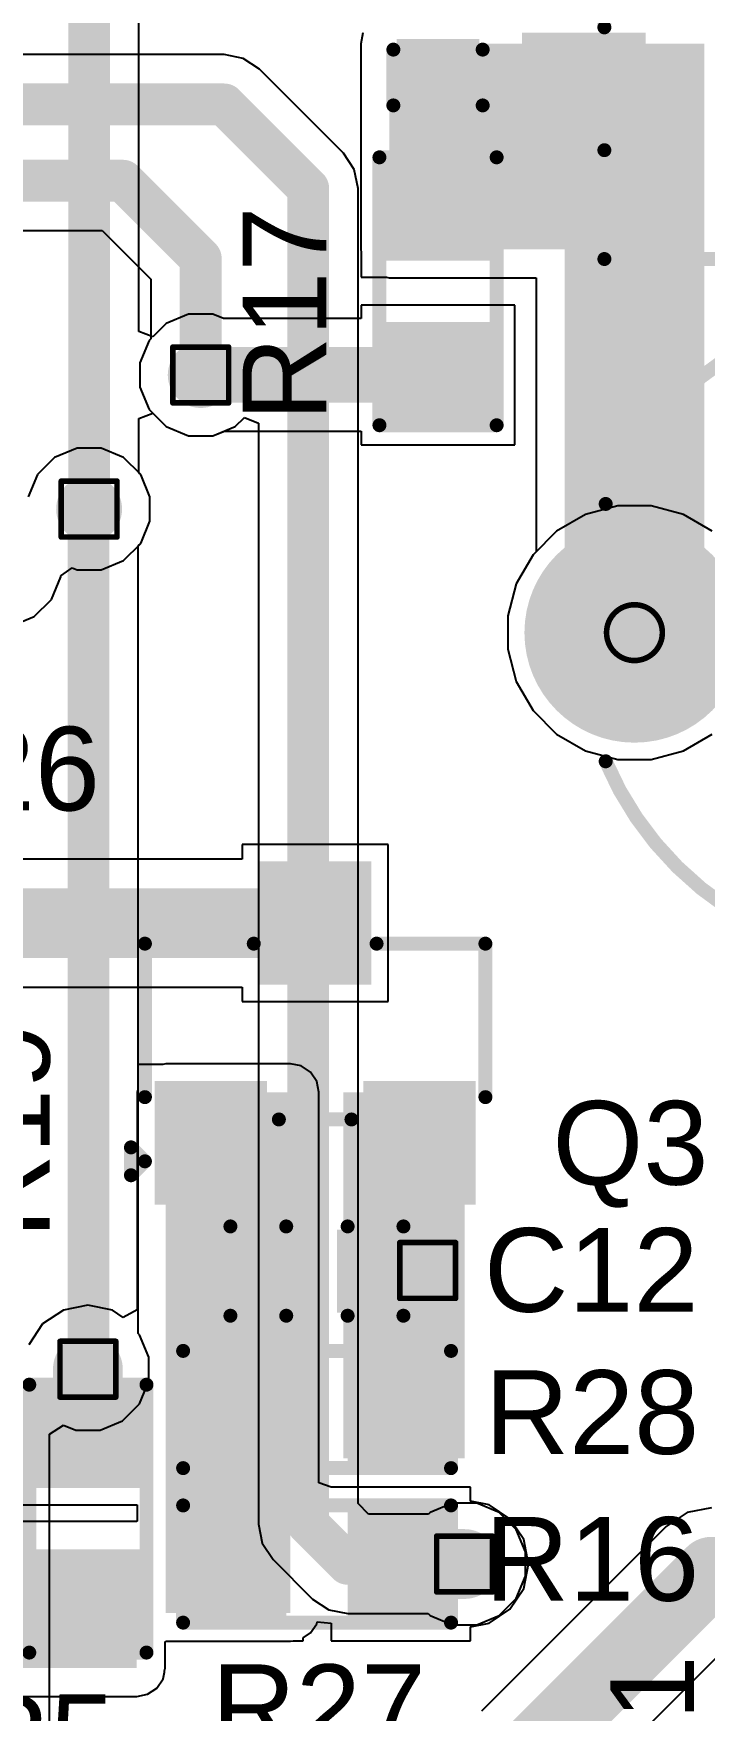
# Model space of a CAD drawing. Header units: inches. Extents: x -1 to 9.6, y 0 to 3.9.
# Drawn here: x 0.89 to 1.13, y 0.549 to 1.15 of the extents above; entities that cross this region are included whole.
import ezdxf

# ---------------------------------------------------------------- set-up
doc = ezdxf.new("R2010")
doc.units = ezdxf.units.IN
doc.header["$MEASUREMENT"] = 0
for name, color, linetype in [('Bottom Layer', 5, 'Continuous'), ('Bottom Solder', 6, 'Continuous'), ('Drill Drawing', 1, 'Continuous'), ('Multi-Layer', 9, 'Continuous'), ('Pad Holes', 156, 'Continuous'), ('Top Layer', 1, 'Continuous'), ('Top Overlay', 2, 'Continuous'), ('Top Paste', 8, 'Continuous'), ('Top Solder', 216, 'Continuous'), ('Via Holes', 16, 'Continuous')]:
    doc.layers.add(name, color=color, linetype=linetype)
doc.styles.add('Arial', font='', dxfattribs={"height": 0.2})
doc.styles.get('Arial').set_extended_font_data('Arial')

# ---------------------------------------------------------------- blocks, each defined once
blk = doc.blocks.new('SOT_23_2')
at = {"layer": 'Top Layer'}
for points in [[(-0.01614, 0.05748), (0.01614, 0.05748), (0.01614, 0.02126), (-0.01614, 0.02126)], [(-0.05354, -0.02126), (-0.02126, -0.02126), (-0.02126, -0.05748), (-0.05354, -0.05748)], [(0.02126, -0.02126), (0.05354, -0.02126), (0.05354, -0.05748), (0.02126, -0.05748)]]:
    blk.add_hatch(color=1, dxfattribs=at).paths.add_polyline_path(points)
at = {"layer": 'Top Paste'}
for points in [[(-0.01614, 0.05748), (0.01614, 0.05748), (0.01614, 0.02126), (-0.01614, 0.02126)], [(-0.05354, -0.02126), (-0.02126, -0.02126), (-0.02126, -0.05748), (-0.05354, -0.05748)], [(0.02126, -0.02126), (0.05354, -0.02126), (0.05354, -0.05748), (0.02126, -0.05748)]]:
    blk.add_hatch(color=8, dxfattribs=at).paths.add_polyline_path(points)
at = {"layer": 'Top Solder'}
for points in [[(-0.02014, 0.06148), (0.02014, 0.06148), (0.02014, 0.01726), (-0.02014, 0.01726)], [(-0.05754, -0.01726), (-0.01726, -0.01726), (-0.01726, -0.06148), (-0.05754, -0.06148)], [(0.01726, -0.01726), (0.05754, -0.01726), (0.05754, -0.06148), (0.01726, -0.06148)]]:
    blk.add_hatch(color=216, dxfattribs=at).paths.add_polyline_path(points)
at = {"layer": 'Top Overlay'}
for points in [[(-0.061, 0.032, 0.005, 0.005, 0), (-0.061, -0.023, 0.005, 0.005, 0)], [(-0.061, 0.032, 0.005, 0.005, 0), (-0.022, 0.032, 0.005, 0.005, 0)], [(0.022, 0.032, 0.005, 0.005, 0), (0.061, 0.032, 0.005, 0.005, 0)], [(0.061, 0.032, 0.005, 0.005, 0), (0.061, -0.023, 0.005, 0.005, 0)], [(-0.013, -0.031, 0.005, 0.005, 0), (0.013, -0.031, 0.005, 0.005, 0)], [(-0.066, -0.041, 0.005, 0.005, 0), (-0.061, -0.046, 0.005, 0.005, 0)], [(-0.066, -0.041, 0.005, 0.005, 0), (-0.066, -0.051, 0.005, 0.005, 0)], [(-0.061, -0.046, 0.005, 0.005, 0), (-0.066, -0.051, 0.005, 0.005, 0)]]:
    blk.add_lwpolyline(points, format="xyseb", dxfattribs=at)
for points in [[(-0.06225, 0.032, 0.0025, 0.0025, 1), (-0.05975, 0.032, 0.0025, 0.0025, 1)], [(-0.06225, 0.032, 0.0025, 0.0025, 1), (-0.05975, 0.032, 0.0025, 0.0025, 1)], [(-0.02325, 0.032, 0.0025, 0.0025, 1), (-0.02075, 0.032, 0.0025, 0.0025, 1)], [(0.02075, 0.032, 0.0025, 0.0025, 1), (0.02325, 0.032, 0.0025, 0.0025, 1)], [(0.05975, 0.032, 0.0025, 0.0025, 1), (0.06225, 0.032, 0.0025, 0.0025, 1)], [(0.05975, 0.032, 0.0025, 0.0025, 1), (0.06225, 0.032, 0.0025, 0.0025, 1)], [(-0.06225, -0.023, 0.0025, 0.0025, 1), (-0.05975, -0.023, 0.0025, 0.0025, 1)], [(0.05975, -0.023, 0.0025, 0.0025, 1), (0.06225, -0.023, 0.0025, 0.0025, 1)], [(-0.01425, -0.031, 0.0025, 0.0025, 1), (-0.01175, -0.031, 0.0025, 0.0025, 1)], [(0.01175, -0.031, 0.0025, 0.0025, 1), (0.01425, -0.031, 0.0025, 0.0025, 1)], [(-0.06725, -0.041, 0.0025, 0.0025, 1), (-0.06475, -0.041, 0.0025, 0.0025, 1)], [(-0.06725, -0.041, 0.0025, 0.0025, 1), (-0.06475, -0.041, 0.0025, 0.0025, 1)], [(-0.06225, -0.046, 0.0025, 0.0025, 1), (-0.05975, -0.046, 0.0025, 0.0025, 1)], [(-0.06225, -0.046, 0.0025, 0.0025, 1), (-0.05975, -0.046, 0.0025, 0.0025, 1)], [(-0.06725, -0.051, 0.0025, 0.0025, 1), (-0.06475, -0.051, 0.0025, 0.0025, 1)], [(-0.06725, -0.051, 0.0025, 0.0025, 1), (-0.06475, -0.051, 0.0025, 0.0025, 1)]]:
    blk.add_lwpolyline(points, format="xyseb", close=True, dxfattribs=at)
blk = doc.blocks.new('C___0402_3')
at = {"layer": 'Top Layer'}
for points in [[(-0.0275, -0.0125), (-0.0275, 0.0125), (-0.0095, 0.0125), (-0.0095, -0.0125)], [(0.0095, -0.0125), (0.0095, 0.0125), (0.0275, 0.0125), (0.0275, -0.0125)]]:
    blk.add_hatch(color=1, dxfattribs=at).paths.add_polyline_path(points)
at = {"layer": 'Top Paste'}
for points in [[(-0.0275, -0.0125), (-0.0275, 0.0125), (-0.0095, 0.0125), (-0.0095, -0.0125)], [(0.0095, -0.0125), (0.0095, 0.0125), (0.0275, 0.0125), (0.0275, -0.0125)]]:
    blk.add_hatch(color=8, dxfattribs=at).paths.add_polyline_path(points)
at = {"layer": 'Top Solder'}
for points in [[(-0.02986, -0.01486), (-0.02986, 0.01486), (-0.00714, 0.01486), (-0.00714, -0.01486)], [(0.00714, -0.01486), (0.00714, 0.01486), (0.02986, 0.01486), (0.02986, -0.01486)]]:
    blk.add_hatch(color=216, dxfattribs=at).paths.add_polyline_path(points)
at = {"layer": 'Top Overlay'}
for points in [[(-0.031, 0.016, 0.005, 0.005, 0), (-0.031, -0.016, 0.005, 0.005, 0)], [(-0.011, 0.016, 0.005, 0.005, 0), (-0.031, 0.016, 0.005, 0.005, 0)], [(0.031, 0.016, 0.005, 0.005, 0), (0.011, 0.016, 0.005, 0.005, 0)], [(0.031, 0.016, 0.005, 0.005, 0), (0.031, -0.016, 0.005, 0.005, 0)], [(-0.011, -0.016, 0.005, 0.005, 0), (-0.031, -0.016, 0.005, 0.005, 0)], [(0.031, -0.016, 0.005, 0.005, 0), (0.011, -0.016, 0.005, 0.005, 0)]]:
    blk.add_lwpolyline(points, format="xyseb", dxfattribs=at)
for points in [[(-0.03225, 0.016, 0.0025, 0.0025, 1), (-0.02975, 0.016, 0.0025, 0.0025, 1)], [(-0.03225, 0.016, 0.0025, 0.0025, 1), (-0.02975, 0.016, 0.0025, 0.0025, 1)], [(-0.01225, 0.016, 0.0025, 0.0025, 1), (-0.00975, 0.016, 0.0025, 0.0025, 1)], [(0.00975, 0.016, 0.0025, 0.0025, 1), (0.01225, 0.016, 0.0025, 0.0025, 1)], [(0.02975, 0.016, 0.0025, 0.0025, 1), (0.03225, 0.016, 0.0025, 0.0025, 1)], [(0.02975, 0.016, 0.0025, 0.0025, 1), (0.03225, 0.016, 0.0025, 0.0025, 1)], [(-0.03225, -0.016, 0.0025, 0.0025, 1), (-0.02975, -0.016, 0.0025, 0.0025, 1)], [(-0.03225, -0.016, 0.0025, 0.0025, 1), (-0.02975, -0.016, 0.0025, 0.0025, 1)], [(-0.01225, -0.016, 0.0025, 0.0025, 1), (-0.00975, -0.016, 0.0025, 0.0025, 1)], [(0.00975, -0.016, 0.0025, 0.0025, 1), (0.01225, -0.016, 0.0025, 0.0025, 1)], [(0.02975, -0.016, 0.0025, 0.0025, 1), (0.03225, -0.016, 0.0025, 0.0025, 1)], [(0.02975, -0.016, 0.0025, 0.0025, 1), (0.03225, -0.016, 0.0025, 0.0025, 1)]]:
    blk.add_lwpolyline(points, format="xyseb", close=True, dxfattribs=at)
blk = doc.blocks.new('C___0402_8')
at = {"layer": 'Top Layer'}
for points in [[(-0.0275, -0.0125), (-0.0275, 0.0125), (-0.0095, 0.0125), (-0.0095, -0.0125)], [(0.0095, -0.0125), (0.0095, 0.0125), (0.0275, 0.0125), (0.0275, -0.0125)]]:
    blk.add_hatch(color=1, dxfattribs=at).paths.add_polyline_path(points)
at = {"layer": 'Top Paste'}
for points in [[(-0.0275, -0.0125), (-0.0275, 0.0125), (-0.0095, 0.0125), (-0.0095, -0.0125)], [(0.0095, -0.0125), (0.0095, 0.0125), (0.0275, 0.0125), (0.0275, -0.0125)]]:
    blk.add_hatch(color=8, dxfattribs=at).paths.add_polyline_path(points)
at = {"layer": 'Top Solder'}
for points in [[(-0.02986, -0.01486), (-0.02986, 0.01486), (-0.00714, 0.01486), (-0.00714, -0.01486)], [(0.00714, -0.01486), (0.00714, 0.01486), (0.02986, 0.01486), (0.02986, -0.01486)]]:
    blk.add_hatch(color=216, dxfattribs=at).paths.add_polyline_path(points)
at = {"layer": 'Top Overlay'}
for points in [[(-0.031, -0.016, 0.005, 0.005, 0), (-0.031, 0.016, 0.005, 0.005, 0)], [(-0.011, 0.016, 0.005, 0.005, 0), (-0.031, 0.016, 0.005, 0.005, 0)], [(0.031, 0.016, 0.005, 0.005, 0), (0.011, 0.016, 0.005, 0.005, 0)], [(0.031, -0.016, 0.005, 0.005, 0), (0.031, 0.016, 0.005, 0.005, 0)], [(-0.011, -0.016, 0.005, 0.005, 0), (-0.031, -0.016, 0.005, 0.005, 0)], [(0.031, -0.016, 0.005, 0.005, 0), (0.011, -0.016, 0.005, 0.005, 0)]]:
    blk.add_lwpolyline(points, format="xyseb", dxfattribs=at)
for points in [[(-0.03225, 0.016, 0.0025, 0.0025, 1), (-0.02975, 0.016, 0.0025, 0.0025, 1)], [(-0.03225, 0.016, 0.0025, 0.0025, 1), (-0.02975, 0.016, 0.0025, 0.0025, 1)], [(-0.01225, 0.016, 0.0025, 0.0025, 1), (-0.00975, 0.016, 0.0025, 0.0025, 1)], [(0.00975, 0.016, 0.0025, 0.0025, 1), (0.01225, 0.016, 0.0025, 0.0025, 1)], [(0.02975, 0.016, 0.0025, 0.0025, 1), (0.03225, 0.016, 0.0025, 0.0025, 1)], [(0.02975, 0.016, 0.0025, 0.0025, 1), (0.03225, 0.016, 0.0025, 0.0025, 1)], [(-0.03225, -0.016, 0.0025, 0.0025, 1), (-0.02975, -0.016, 0.0025, 0.0025, 1)], [(-0.03225, -0.016, 0.0025, 0.0025, 1), (-0.02975, -0.016, 0.0025, 0.0025, 1)], [(-0.01225, -0.016, 0.0025, 0.0025, 1), (-0.00975, -0.016, 0.0025, 0.0025, 1)], [(0.00975, -0.016, 0.0025, 0.0025, 1), (0.01225, -0.016, 0.0025, 0.0025, 1)], [(0.02975, -0.016, 0.0025, 0.0025, 1), (0.03225, -0.016, 0.0025, 0.0025, 1)], [(0.02975, -0.016, 0.0025, 0.0025, 1), (0.03225, -0.016, 0.0025, 0.0025, 1)]]:
    blk.add_lwpolyline(points, format="xyseb", close=True, dxfattribs=at)
blk = doc.blocks.new('R___0603_11')
at = {"layer": 'Top Layer'}
for points in [[(-0.015, 0.0175), (-0.015, -0.0175), (-0.045, -0.0175), (-0.045, 0.0175)], [(0.045, 0.0175), (0.045, -0.0175), (0.015, -0.0175), (0.015, 0.0175)]]:
    blk.add_hatch(color=1, dxfattribs=at).paths.add_polyline_path(points)
at = {"layer": 'Top Paste'}
for points in [[(-0.015, 0.0175), (-0.015, -0.0175), (-0.045, -0.0175), (-0.045, 0.0175)], [(0.045, 0.0175), (0.045, -0.0175), (0.015, -0.0175), (0.015, 0.0175)]]:
    blk.add_hatch(color=8, dxfattribs=at).paths.add_polyline_path(points)
at = {"layer": 'Top Solder'}
for points in [[(-0.011, 0.0215), (-0.011, -0.0215), (-0.049, -0.0215), (-0.049, 0.0215)], [(0.049, 0.0215), (0.049, -0.0215), (0.011, -0.0215), (0.011, 0.0215)]]:
    blk.add_hatch(color=216, dxfattribs=at).paths.add_polyline_path(points)
at = {"layer": 'Top Overlay'}
for points in [[(-0.048, 0.021, 0.005, 0.005, 0), (-0.048, -0.021, 0.005, 0.005, 0)], [(0.048, 0.021, 0.005, 0.005, 0), (-0.048, 0.021, 0.005, 0.005, 0)], [(0.048, 0.021, 0.005, 0.005, 0), (0.048, -0.021, 0.005, 0.005, 0)], [(0.048, -0.021, 0.005, 0.005, 0), (-0.048, -0.021, 0.005, 0.005, 0)]]:
    blk.add_lwpolyline(points, format="xyseb", dxfattribs=at)
for points in [[(-0.04925, 0.021, 0.0025, 0.0025, 1), (-0.04675, 0.021, 0.0025, 0.0025, 1)], [(-0.04925, 0.021, 0.0025, 0.0025, 1), (-0.04675, 0.021, 0.0025, 0.0025, 1)], [(0.04675, 0.021, 0.0025, 0.0025, 1), (0.04925, 0.021, 0.0025, 0.0025, 1)], [(0.04675, 0.021, 0.0025, 0.0025, 1), (0.04925, 0.021, 0.0025, 0.0025, 1)], [(-0.04925, -0.021, 0.0025, 0.0025, 1), (-0.04675, -0.021, 0.0025, 0.0025, 1)], [(-0.04925, -0.021, 0.0025, 0.0025, 1), (-0.04675, -0.021, 0.0025, 0.0025, 1)], [(0.04675, -0.021, 0.0025, 0.0025, 1), (0.04925, -0.021, 0.0025, 0.0025, 1)], [(0.04675, -0.021, 0.0025, 0.0025, 1), (0.04925, -0.021, 0.0025, 0.0025, 1)]]:
    blk.add_lwpolyline(points, format="xyseb", close=True, dxfattribs=at)
blk = doc.blocks.new('R___0603_12')
at = {"layer": 'Top Layer'}
for points in [[(-0.015, 0.0175), (-0.015, -0.0175), (-0.045, -0.0175), (-0.045, 0.0175)], [(0.045, 0.0175), (0.045, -0.0175), (0.015, -0.0175), (0.015, 0.0175)]]:
    blk.add_hatch(color=1, dxfattribs=at).paths.add_polyline_path(points)
at = {"layer": 'Top Paste'}
for points in [[(-0.015, 0.0175), (-0.015, -0.0175), (-0.045, -0.0175), (-0.045, 0.0175)], [(0.045, 0.0175), (0.045, -0.0175), (0.015, -0.0175), (0.015, 0.0175)]]:
    blk.add_hatch(color=8, dxfattribs=at).paths.add_polyline_path(points)
at = {"layer": 'Top Solder'}
for points in [[(-0.011, 0.0215), (-0.011, -0.0215), (-0.049, -0.0215), (-0.049, 0.0215)], [(0.049, 0.0215), (0.049, -0.0215), (0.011, -0.0215), (0.011, 0.0215)]]:
    blk.add_hatch(color=216, dxfattribs=at).paths.add_polyline_path(points)
at = {"layer": 'Top Overlay'}
for points in [[(-0.048, 0.021, 0.005, 0.005, 0), (-0.048, -0.021, 0.005, 0.005, 0)], [(-0.048, 0.021, 0.005, 0.005, 0), (0.048, 0.021, 0.005, 0.005, 0)], [(0.048, 0.021, 0.005, 0.005, 0), (0.048, -0.021, 0.005, 0.005, 0)], [(-0.048, -0.021, 0.005, 0.005, 0), (0.048, -0.021, 0.005, 0.005, 0)]]:
    blk.add_lwpolyline(points, format="xyseb", dxfattribs=at)
for points in [[(-0.04925, 0.021, 0.0025, 0.0025, 1), (-0.04675, 0.021, 0.0025, 0.0025, 1)], [(-0.04925, 0.021, 0.0025, 0.0025, 1), (-0.04675, 0.021, 0.0025, 0.0025, 1)], [(0.04675, 0.021, 0.0025, 0.0025, 1), (0.04925, 0.021, 0.0025, 0.0025, 1)], [(0.04675, 0.021, 0.0025, 0.0025, 1), (0.04925, 0.021, 0.0025, 0.0025, 1)], [(-0.04925, -0.021, 0.0025, 0.0025, 1), (-0.04675, -0.021, 0.0025, 0.0025, 1)], [(-0.04925, -0.021, 0.0025, 0.0025, 1), (-0.04675, -0.021, 0.0025, 0.0025, 1)], [(0.04675, -0.021, 0.0025, 0.0025, 1), (0.04925, -0.021, 0.0025, 0.0025, 1)], [(0.04675, -0.021, 0.0025, 0.0025, 1), (0.04925, -0.021, 0.0025, 0.0025, 1)]]:
    blk.add_lwpolyline(points, format="xyseb", close=True, dxfattribs=at)
blk = doc.blocks.new('R___0603_21')
at = {"layer": 'Top Layer'}
for points in [[(-0.015, 0.0175), (-0.015, -0.0175), (-0.045, -0.0175), (-0.045, 0.0175)], [(0.045, 0.0175), (0.045, -0.0175), (0.015, -0.0175), (0.015, 0.0175)]]:
    blk.add_hatch(color=1, dxfattribs=at).paths.add_polyline_path(points)
at = {"layer": 'Top Paste'}
for points in [[(-0.015, 0.0175), (-0.015, -0.0175), (-0.045, -0.0175), (-0.045, 0.0175)], [(0.045, 0.0175), (0.045, -0.0175), (0.015, -0.0175), (0.015, 0.0175)]]:
    blk.add_hatch(color=8, dxfattribs=at).paths.add_polyline_path(points)
at = {"layer": 'Top Solder'}
for points in [[(-0.011, 0.0215), (-0.011, -0.0215), (-0.049, -0.0215), (-0.049, 0.0215)], [(0.049, 0.0215), (0.049, -0.0215), (0.011, -0.0215), (0.011, 0.0215)]]:
    blk.add_hatch(color=216, dxfattribs=at).paths.add_polyline_path(points)
at = {"layer": 'Top Overlay'}
for points in [[(-0.048, -0.021, 0.005, 0.005, 0), (-0.048, 0.021, 0.005, 0.005, 0)], [(0.048, 0.021, 0.005, 0.005, 0), (-0.048, 0.021, 0.005, 0.005, 0)], [(0.048, -0.021, 0.005, 0.005, 0), (0.048, 0.021, 0.005, 0.005, 0)], [(0.048, -0.021, 0.005, 0.005, 0), (-0.048, -0.021, 0.005, 0.005, 0)]]:
    blk.add_lwpolyline(points, format="xyseb", dxfattribs=at)
for points in [[(-0.04925, 0.021, 0.0025, 0.0025, 1), (-0.04675, 0.021, 0.0025, 0.0025, 1)], [(-0.04925, 0.021, 0.0025, 0.0025, 1), (-0.04675, 0.021, 0.0025, 0.0025, 1)], [(0.04675, 0.021, 0.0025, 0.0025, 1), (0.04925, 0.021, 0.0025, 0.0025, 1)], [(0.04675, 0.021, 0.0025, 0.0025, 1), (0.04925, 0.021, 0.0025, 0.0025, 1)], [(-0.04925, -0.021, 0.0025, 0.0025, 1), (-0.04675, -0.021, 0.0025, 0.0025, 1)], [(-0.04925, -0.021, 0.0025, 0.0025, 1), (-0.04675, -0.021, 0.0025, 0.0025, 1)], [(0.04675, -0.021, 0.0025, 0.0025, 1), (0.04925, -0.021, 0.0025, 0.0025, 1)], [(0.04675, -0.021, 0.0025, 0.0025, 1), (0.04925, -0.021, 0.0025, 0.0025, 1)]]:
    blk.add_lwpolyline(points, format="xyseb", close=True, dxfattribs=at)
blk = doc.blocks.new('R___0603_22')
at = {"layer": 'Top Layer'}
for points in [[(-0.015, 0.0175), (-0.015, -0.0175), (-0.045, -0.0175), (-0.045, 0.0175)], [(0.045, 0.0175), (0.045, -0.0175), (0.015, -0.0175), (0.015, 0.0175)]]:
    blk.add_hatch(color=1, dxfattribs=at).paths.add_polyline_path(points)
at = {"layer": 'Top Paste'}
for points in [[(-0.015, 0.0175), (-0.015, -0.0175), (-0.045, -0.0175), (-0.045, 0.0175)], [(0.045, 0.0175), (0.045, -0.0175), (0.015, -0.0175), (0.015, 0.0175)]]:
    blk.add_hatch(color=8, dxfattribs=at).paths.add_polyline_path(points)
at = {"layer": 'Top Solder'}
for points in [[(-0.011, 0.0215), (-0.011, -0.0215), (-0.049, -0.0215), (-0.049, 0.0215)], [(0.049, 0.0215), (0.049, -0.0215), (0.011, -0.0215), (0.011, 0.0215)]]:
    blk.add_hatch(color=216, dxfattribs=at).paths.add_polyline_path(points)
at = {"layer": 'Top Overlay'}
for points in [[(-0.048, 0.021, 0.005, 0.005, 0), (0.048, 0.021, 0.005, 0.005, 0)], [(-0.048, -0.021, 0.005, 0.005, 0), (-0.048, 0.021, 0.005, 0.005, 0)], [(0.048, -0.021, 0.005, 0.005, 0), (0.048, 0.021, 0.005, 0.005, 0)], [(-0.048, -0.021, 0.005, 0.005, 0), (0.048, -0.021, 0.005, 0.005, 0)]]:
    blk.add_lwpolyline(points, format="xyseb", dxfattribs=at)
for points in [[(-0.04925, 0.021, 0.0025, 0.0025, 1), (-0.04675, 0.021, 0.0025, 0.0025, 1)], [(-0.04925, 0.021, 0.0025, 0.0025, 1), (-0.04675, 0.021, 0.0025, 0.0025, 1)], [(0.04675, 0.021, 0.0025, 0.0025, 1), (0.04925, 0.021, 0.0025, 0.0025, 1)], [(0.04675, 0.021, 0.0025, 0.0025, 1), (0.04925, 0.021, 0.0025, 0.0025, 1)], [(-0.04925, -0.021, 0.0025, 0.0025, 1), (-0.04675, -0.021, 0.0025, 0.0025, 1)], [(-0.04925, -0.021, 0.0025, 0.0025, 1), (-0.04675, -0.021, 0.0025, 0.0025, 1)], [(0.04675, -0.021, 0.0025, 0.0025, 1), (0.04925, -0.021, 0.0025, 0.0025, 1)], [(0.04675, -0.021, 0.0025, 0.0025, 1), (0.04925, -0.021, 0.0025, 0.0025, 1)]]:
    blk.add_lwpolyline(points, format="xyseb", close=True, dxfattribs=at)
blk = doc.blocks.new('SOT_23_34')
at = {"layer": 'Top Layer'}
for points in [[(-0.01614, 0.05748), (0.01614, 0.05748), (0.01614, 0.02126), (-0.01614, 0.02126)], [(-0.05354, -0.02126), (-0.02126, -0.02126), (-0.02126, -0.05748), (-0.05354, -0.05748)], [(0.02126, -0.02126), (0.05354, -0.02126), (0.05354, -0.05748), (0.02126, -0.05748)]]:
    blk.add_hatch(color=1, dxfattribs=at).paths.add_polyline_path(points)
at = {"layer": 'Top Paste'}
for points in [[(-0.01614, 0.05748), (0.01614, 0.05748), (0.01614, 0.02126), (-0.01614, 0.02126)], [(-0.05354, -0.02126), (-0.02126, -0.02126), (-0.02126, -0.05748), (-0.05354, -0.05748)], [(0.02126, -0.02126), (0.05354, -0.02126), (0.05354, -0.05748), (0.02126, -0.05748)]]:
    blk.add_hatch(color=8, dxfattribs=at).paths.add_polyline_path(points)
at = {"layer": 'Top Solder'}
for points in [[(-0.02014, 0.06148), (0.02014, 0.06148), (0.02014, 0.01726), (-0.02014, 0.01726)], [(-0.05754, -0.01726), (-0.01726, -0.01726), (-0.01726, -0.06148), (-0.05754, -0.06148)], [(0.01726, -0.01726), (0.05754, -0.01726), (0.05754, -0.06148), (0.01726, -0.06148)]]:
    blk.add_hatch(color=216, dxfattribs=at).paths.add_polyline_path(points)
at = {"layer": 'Top Overlay'}
for points in [[(-0.061, 0.032, 0.005, 0.005, 0), (-0.022, 0.032, 0.005, 0.005, 0)], [(-0.061, -0.023, 0.005, 0.005, 0), (-0.061, 0.032, 0.005, 0.005, 0)], [(0.022, 0.032, 0.005, 0.005, 0), (0.061, 0.032, 0.005, 0.005, 0)], [(0.061, -0.023, 0.005, 0.005, 0), (0.061, 0.032, 0.005, 0.005, 0)], [(-0.013, -0.031, 0.005, 0.005, 0), (0.013, -0.031, 0.005, 0.005, 0)], [(-0.066, -0.051, 0.005, 0.005, 0), (-0.066, -0.041, 0.005, 0.005, 0)], [(-0.066, -0.041, 0.005, 0.005, 0), (-0.061, -0.046, 0.005, 0.005, 0)], [(-0.066, -0.051, 0.005, 0.005, 0), (-0.061, -0.046, 0.005, 0.005, 0)]]:
    blk.add_lwpolyline(points, format="xyseb", dxfattribs=at)
for points in [[(-0.06225, 0.032, 0.0025, 0.0025, 1), (-0.05975, 0.032, 0.0025, 0.0025, 1)], [(-0.06225, 0.032, 0.0025, 0.0025, 1), (-0.05975, 0.032, 0.0025, 0.0025, 1)], [(-0.02325, 0.032, 0.0025, 0.0025, 1), (-0.02075, 0.032, 0.0025, 0.0025, 1)], [(0.02075, 0.032, 0.0025, 0.0025, 1), (0.02325, 0.032, 0.0025, 0.0025, 1)], [(0.05975, 0.032, 0.0025, 0.0025, 1), (0.06225, 0.032, 0.0025, 0.0025, 1)], [(0.05975, 0.032, 0.0025, 0.0025, 1), (0.06225, 0.032, 0.0025, 0.0025, 1)], [(-0.06225, -0.023, 0.0025, 0.0025, 1), (-0.05975, -0.023, 0.0025, 0.0025, 1)], [(0.05975, -0.023, 0.0025, 0.0025, 1), (0.06225, -0.023, 0.0025, 0.0025, 1)], [(-0.01425, -0.031, 0.0025, 0.0025, 1), (-0.01175, -0.031, 0.0025, 0.0025, 1)], [(0.01175, -0.031, 0.0025, 0.0025, 1), (0.01425, -0.031, 0.0025, 0.0025, 1)], [(-0.06725, -0.041, 0.0025, 0.0025, 1), (-0.06475, -0.041, 0.0025, 0.0025, 1)], [(-0.06725, -0.041, 0.0025, 0.0025, 1), (-0.06475, -0.041, 0.0025, 0.0025, 1)], [(-0.06225, -0.046, 0.0025, 0.0025, 1), (-0.05975, -0.046, 0.0025, 0.0025, 1)], [(-0.06225, -0.046, 0.0025, 0.0025, 1), (-0.05975, -0.046, 0.0025, 0.0025, 1)], [(-0.06725, -0.051, 0.0025, 0.0025, 1), (-0.06475, -0.051, 0.0025, 0.0025, 1)], [(-0.06725, -0.051, 0.0025, 0.0025, 1), (-0.06475, -0.051, 0.0025, 0.0025, 1)]]:
    blk.add_lwpolyline(points, format="xyseb", close=True, dxfattribs=at)
blk = doc.blocks.new('PT06_M_V_503_50K__37')
at = {"layer": 'Bottom Layer'}
h = blk.add_hatch(color=5, dxfattribs=at)
edge = h.paths.add_edge_path()
edge.add_arc((0, 0.09843), 0.03543, 0, 360)
h = blk.add_hatch(color=5, dxfattribs=at)
edge = h.paths.add_edge_path()
edge.add_arc((-0.09843, -0.09843), 0.03543, 0, 360)
h = blk.add_hatch(color=5, dxfattribs=at)
edge = h.paths.add_edge_path()
edge.add_arc((0.09843, -0.09843), 0.03543, 0, 360)
at = {"layer": 'Bottom Solder'}
h = blk.add_hatch(color=6, dxfattribs=at)
edge = h.paths.add_edge_path()
edge.add_arc((0, 0.09843), 0.03943, 0, 360)
h = blk.add_hatch(color=6, dxfattribs=at)
edge = h.paths.add_edge_path()
edge.add_arc((0, 0), 0.004, 0, 360)
h = blk.add_hatch(color=6, dxfattribs=at)
edge = h.paths.add_edge_path()
edge.add_arc((-0.09843, -0.09843), 0.03943, 0, 360)
h = blk.add_hatch(color=6, dxfattribs=at)
edge = h.paths.add_edge_path()
edge.add_arc((0.09843, -0.09843), 0.03943, 0, 360)
at = {"layer": 'Multi-Layer'}
h = blk.add_hatch(color=9, dxfattribs=at)
edge = h.paths.add_edge_path()
edge.add_arc((0, 0.09843), 0.03543, 0, 360)
h = blk.add_hatch(color=9, dxfattribs=at)
edge = h.paths.add_edge_path()
edge.add_arc((-0.09843, -0.09843), 0.03543, 0, 360)
h = blk.add_hatch(color=9, dxfattribs=at)
edge = h.paths.add_edge_path()
edge.add_arc((0.09843, -0.09843), 0.03543, 0, 360)
at = {"layer": 'Pad Holes'}
h = blk.add_hatch(color=7, dxfattribs=at)
edge = h.paths.add_edge_path()
edge.add_arc((0, 0.09843), 0.01969, 0, 360)
h = blk.add_hatch(color=7, dxfattribs=at)
edge = h.paths.add_edge_path()
edge.add_arc((0, 0), 0.04921, 0, 360)
h = blk.add_hatch(color=7, dxfattribs=at)
edge = h.paths.add_edge_path()
edge.add_arc((-0.09843, -0.09843), 0.01969, 0, 360)
h = blk.add_hatch(color=7, dxfattribs=at)
edge = h.paths.add_edge_path()
edge.add_arc((0.09843, -0.09843), 0.01969, 0, 360)
at = {"layer": 'Top Layer'}
h = blk.add_hatch(color=1, dxfattribs=at)
edge = h.paths.add_edge_path()
edge.add_arc((0, 0.09843), 0.03543, 0, 360)
h = blk.add_hatch(color=1, dxfattribs=at)
edge = h.paths.add_edge_path()
edge.add_arc((-0.09843, -0.09843), 0.03543, 0, 360)
h = blk.add_hatch(color=1, dxfattribs=at)
edge = h.paths.add_edge_path()
edge.add_arc((0.09843, -0.09843), 0.03543, 0, 360)
at = {"layer": 'Top Solder'}
h = blk.add_hatch(color=216, dxfattribs=at)
edge = h.paths.add_edge_path()
edge.add_arc((0, 0.09843), 0.03943, 0, 360)
h = blk.add_hatch(color=216, dxfattribs=at)
edge = h.paths.add_edge_path()
edge.add_arc((0, 0), 0.004, 0, 360)
h = blk.add_hatch(color=216, dxfattribs=at)
edge = h.paths.add_edge_path()
edge.add_arc((-0.09843, -0.09843), 0.03943, 0, 360)
h = blk.add_hatch(color=216, dxfattribs=at)
edge = h.paths.add_edge_path()
edge.add_arc((0.09843, -0.09843), 0.03943, 0, 360)
at = {"layer": 'Top Overlay'}
for points in [[(-0.11811, 0, 0.005, 0.005, -0.301076), (-0.04611, 0.10874, 0.005, 0.005, 0)], [(0.04611, 0.10874, 0.005, 0.005, -0.301076), (0.11811, 0, 0.005, 0.005, 0)], [(-0.11811, 0, 0.005, 0.005, 0), (-0.11811, -0.05711, 0.005, 0.005, 0)], [(0.11811, 0, 0.005, 0.005, 0), (0.11811, -0.05711, 0.005, 0.005, 0)]]:
    blk.add_lwpolyline(points, format="xyseb", dxfattribs=at)
for points in [[(-0.04736, 0.10874, 0.0025, 0.0025, 1), (-0.04486, 0.10874, 0.0025, 0.0025, 1)], [(0.04486, 0.10874, 0.0025, 0.0025, 1), (0.04736, 0.10874, 0.0025, 0.0025, 1)], [(-0.11936, 0, 0.0025, 0.0025, 1), (-0.11686, 0, 0.0025, 0.0025, 1)], [(-0.11936, 0, 0.0025, 0.0025, 1), (-0.11686, 0, 0.0025, 0.0025, 1)], [(0.11686, 0, 0.0025, 0.0025, 1), (0.11936, 0, 0.0025, 0.0025, 1)], [(0.11686, 0, 0.0025, 0.0025, 1), (0.11936, 0, 0.0025, 0.0025, 1)], [(-0.11936, -0.05711, 0.0025, 0.0025, 1), (-0.11686, -0.05711, 0.0025, 0.0025, 1)], [(0.11686, -0.05711, 0.0025, 0.0025, 1), (0.11936, -0.05711, 0.0025, 0.0025, 1)]]:
    blk.add_lwpolyline(points, format="xyseb", close=True, dxfattribs=at)

msp = doc.modelspace()

# ---------------------------------------------------------------- hatches: boundary and pattern name
at = {"layer": 'Bottom Layer'}
h = msp.add_hatch(color=5, dxfattribs=at)
edge = h.paths.add_edge_path()
edge.add_arc((0.95, 1.02804), 0.01181, 0, 360)
h = msp.add_hatch(color=5, dxfattribs=at)
edge = h.paths.add_edge_path()
edge.add_arc((0.91, 0.98), 0.01181, 0, 360)
h = msp.add_hatch(color=5, dxfattribs=at)
edge = h.paths.add_edge_path()
edge.add_arc((1.03132, 0.70716), 0.01181, 0, 360)
h = msp.add_hatch(color=5, dxfattribs=at)
edge = h.paths.add_edge_path()
edge.add_arc((0.90956, 0.67178), 0.01181, 0, 360)
h = msp.add_hatch(color=5, dxfattribs=at)
edge = h.paths.add_edge_path()
edge.add_arc((1.04454, 0.60196), 0.01181, 0, 360)
at = {"layer": 'Top Layer'}
for points in [[(1.01753, 1.07304), (1.10537, 1.07304), (1.10537, 1.14674), (1.01753, 1.14674)], [(1.08036, 0.93572), (1.13047, 0.93572), (1.13047, 1.14674), (1.08036, 1.14674)], [(1.03503, 1.01814), (1.03503, 1.03807), (0.95, 1.03807), (0.95, 1.01814)], [(0.93746, 0.58446), (0.98213, 0.58446), (0.98213, 0.77101), (0.93746, 0.77101)], [(1.00113, 0.63983), (1.04454, 0.63983), (1.04454, 0.77101), (1.00113, 0.77101)], [(0.74139, 0.56469), (0.92706, 0.56469), (0.92706, 0.60705), (0.74139, 0.60705)]]:
    msp.add_hatch(color=1, dxfattribs=at).paths.add_polyline_path(points)
h = msp.add_hatch(color=1, dxfattribs=at)
edge = h.paths.add_edge_path()
edge.add_arc((0.95, 1.02804), 0.01181, 0, 360)
h = msp.add_hatch(color=1, dxfattribs=at)
edge = h.paths.add_edge_path()
edge.add_arc((0.91, 0.98), 0.01181, 0, 360)
h = msp.add_hatch(color=1, dxfattribs=at)
edge = h.paths.add_edge_path()
edge.add_arc((1.03132, 0.70716), 0.01181, 0, 360)
h = msp.add_hatch(color=1, dxfattribs=at)
edge = h.paths.add_edge_path()
edge.add_arc((0.90956, 0.67178), 0.01181, 0, 360)
h = msp.add_hatch(color=1, dxfattribs=at)
edge = h.paths.add_edge_path()
edge.add_arc((1.04454, 0.60196), 0.01181, 0, 360)
at = {"layer": 'Via Holes'}
h = msp.add_hatch(color=7, dxfattribs=at)
edge = h.paths.add_edge_path()
edge.add_arc((0.95, 1.02804), 0.00591, 0, 360)
h = msp.add_hatch(color=7, dxfattribs=at)
edge = h.paths.add_edge_path()
edge.add_arc((0.91, 0.98), 0.00591, 0, 360)
h = msp.add_hatch(color=7, dxfattribs=at)
edge = h.paths.add_edge_path()
edge.add_arc((1.03132, 0.70716), 0.00591, 0, 360)
h = msp.add_hatch(color=7, dxfattribs=at)
edge = h.paths.add_edge_path()
edge.add_arc((0.90956, 0.67178), 0.00591, 0, 360)
h = msp.add_hatch(color=7, dxfattribs=at)
edge = h.paths.add_edge_path()
edge.add_arc((1.04454, 0.60196), 0.00591, 0, 360)

# ---------------------------------------------------------------- linework, layer by layer
at = {"layer": 'Bottom Layer'}
for p, q in [((0.95838, 1.14284), (0.434, 1.14284)), ((0.96521, 1.14148), (0.95838, 1.14284)), ((0.971, 1.13762), (0.96521, 1.14148)), ((1.00113, 1.10748), (0.971, 1.13762)), ((1.005, 1.10169), (1.00113, 1.10748)), ((1.00113, 1.10748), (1.00113, 1.10748)), ((1.00636, 1.09487), (1.005, 1.10169)), ((1.00636, 0.6236), (1.00636, 1.09487)), ((0.45496, 1.07982), (0.91471, 1.07982)), ((0.91471, 1.07982), (0.93216, 1.06238)), ((0.93216, 1.06238), (0.93216, 1.04104)), ((0.93151, 1.04039), (0.92819, 1.03238)), ((0.93216, 1.04104), (0.93151, 1.04039)), ((0.92819, 1.03238), (0.92819, 1.0237)), ((0.92819, 1.0237), (0.93151, 1.01568)), ((0.93151, 1.01568), (0.93765, 1.00955)), ((0.93765, 1.00955), (0.94566, 1.00623)), ((0.95434, 1.00623), (0.96235, 1.00955)), ((0.96235, 1.00955), (0.96567, 1.01286)), ((0.96567, 1.01286), (0.97067, 1.01079)), ((0.97067, 1.01079), (0.97067, 0.61621)), ((0.94566, 1.00623), (0.95434, 1.00623)), ((0.89765, 0.99849), (0.89151, 0.99235)), ((0.90566, 1.00181), (0.89765, 0.99849)), ((0.91434, 1.00181), (0.90566, 1.00181)), ((0.92235, 0.99849), (0.91434, 1.00181)), ((0.92849, 0.99235), (0.92235, 0.99849)), ((0.89151, 0.99235), (0.88819, 0.98434)), ((0.93181, 0.98434), (0.92849, 0.99235)), ((0.93181, 0.97566), (0.93181, 0.98434)), ((1.09943, 0.98115), (1.08788, 0.97806)), ((1.11139, 0.98115), (1.09943, 0.98115)), ((1.12295, 0.97806), (1.11139, 0.98115)), ((0.92849, 0.96765), (0.93181, 0.97566)), ((1.08788, 0.97806), (1.07752, 0.97208)), ((1.13331, 0.97208), (1.12295, 0.97806)), ((0.92762, 0.96678), (0.92849, 0.96765)), ((1.07752, 0.97208), (1.06906, 0.96362)), ((0.92762, 0.68456), (0.92762, 0.96678)), ((1.06906, 0.96362), (1.06307, 0.95326)), ((1.06307, 0.95326), (1.05998, 0.9417)), ((1.05998, 0.9417), (1.05998, 0.92974)), ((1.05998, 0.92974), (1.06307, 0.91818)), ((1.06307, 0.91818), (1.06906, 0.90782)), ((1.06906, 0.90782), (1.07752, 0.89937)), ((1.07752, 0.89937), (1.08788, 0.89338)), ((1.12295, 0.89338), (1.13331, 0.89937)), ((1.08788, 0.89338), (1.09943, 0.89029)), ((1.09943, 0.89029), (1.11139, 0.89029)), ((1.11139, 0.89029), (1.12295, 0.89338)), ((0.92805, 0.68413), (0.92762, 0.68456)), ((0.93137, 0.67611), (0.92805, 0.68413)), ((0.93137, 0.66744), (0.93137, 0.67611)), ((0.92805, 0.65942), (0.93137, 0.66744)), ((0.92191, 0.65329), (0.92805, 0.65942)), ((0.89584, 0.64844), (0.90084, 0.65178)), ((0.90084, 0.65178), (0.90522, 0.64996)), ((0.90522, 0.64996), (0.9139, 0.64996)), ((0.9139, 0.64996), (0.92191, 0.65329)), ((0.89584, 0.23987), (0.89584, 0.64844)), ((1.01008, 0.61988), (1.00636, 0.6236)), ((1.03161, 0.61988), (1.01008, 0.61988)), ((1.03219, 0.62045), (1.03161, 0.61988)), ((1.0402, 0.62377), (1.03219, 0.62045)), ((1.04888, 0.62377), (1.0402, 0.62377)), ((1.0569, 0.62045), (1.04888, 0.62377)), ((1.06303, 0.61432), (1.0569, 0.62045)), ((0.97067, 0.61621), (0.97203, 0.60938)), ((1.06635, 0.6063), (1.06303, 0.61432)), ((0.97203, 0.60938), (0.9759, 0.60359)), ((0.9759, 0.60359), (0.99007, 0.58942)), ((1.06635, 0.59763), (1.06635, 0.6063)), ((1.06303, 0.58961), (1.06635, 0.59763)), ((0.99007, 0.58942), (0.99007, 0.58942)), ((0.99007, 0.58942), (0.99586, 0.58555)), ((1.0569, 0.58347), (1.06303, 0.58961)), ((0.99586, 0.58555), (1.00269, 0.58419)), ((1.00269, 0.58419), (1.00269, 0.58419)), ((1.00269, 0.58419), (1.03147, 0.58419)), ((1.03147, 0.58419), (1.03219, 0.58347)), ((1.03219, 0.58347), (1.0402, 0.58015)), ((1.04888, 0.58015), (1.0569, 0.58347)), ((1.0402, 0.58015), (1.04888, 0.58015))]:
    msp.add_line(p, q, dxfattribs=at)
for points in [[(0.434, 1.125, 0.015, 0.015, 0), (0.95838, 1.125, 0.015, 0.015, 0)], [(0.95838, 1.125, 0.015, 0.015, 0), (0.98851, 1.09487, 0.015, 0.015, 0)], [(0.44757, 1.09766, 0.015, 0.015, 0), (0.9221, 1.09766, 0.015, 0.015, 0)], [(0.9221, 1.09766, 0.015, 0.015, 0), (0.95, 1.06977, 0.015, 0.015, 0)], [(0.98851, 0.61621, 0.015, 0.015, 0), (0.98851, 1.09487, 0.015, 0.015, 0)], [(0.95, 1.02804, 0.015, 0.015, 0), (0.95, 1.06977, 0.015, 0.015, 0)], [(0.90978, 0.97978, 0.015, 0.015, 0), (0.91, 0.98, 0.015, 0.015, 0)], [(0.90978, 0.672, 0.015, 0.015, 0), (0.90978, 0.97978, 0.015, 0.015, 0)], [(0.90956, 0.67178, 0.015, 0.015, 0), (0.90978, 0.672, 0.015, 0.015, 0)], [(0.98851, 0.61621, 0.015, 0.015, 0), (1.00269, 0.60204, 0.015, 0.015, 0)], [(1.00269, 0.60204, 0.015, 0.015, 0), (1.04454, 0.60204, 0.015, 0.015, 0)]]:
    msp.add_lwpolyline(points, format="xyseb", dxfattribs=at)
for points in [[(0.95463, 1.125, 0.0075, 0.0075, 1), (0.96213, 1.125, 0.0075, 0.0075, 1)], [(0.95463, 1.125, 0.0075, 0.0075, 1), (0.96213, 1.125, 0.0075, 0.0075, 1)], [(0.91835, 1.09766, 0.0075, 0.0075, 1), (0.92585, 1.09766, 0.0075, 0.0075, 1)], [(0.91835, 1.09766, 0.0075, 0.0075, 1), (0.92585, 1.09766, 0.0075, 0.0075, 1)], [(0.98476, 1.09487, 0.0075, 0.0075, 1), (0.99226, 1.09487, 0.0075, 0.0075, 1)], [(0.98476, 1.09487, 0.0075, 0.0075, 1), (0.99226, 1.09487, 0.0075, 0.0075, 1)], [(0.94625, 1.06977, 0.0075, 0.0075, 1), (0.95375, 1.06977, 0.0075, 0.0075, 1)], [(0.94625, 1.06977, 0.0075, 0.0075, 1), (0.95375, 1.06977, 0.0075, 0.0075, 1)], [(0.94625, 1.02804, 0.0075, 0.0075, 1), (0.95375, 1.02804, 0.0075, 0.0075, 1)], [(0.90603, 0.97978, 0.0075, 0.0075, 1), (0.91353, 0.97978, 0.0075, 0.0075, 1)], [(0.90603, 0.97978, 0.0075, 0.0075, 1), (0.91353, 0.97978, 0.0075, 0.0075, 1)], [(0.90625, 0.98, 0.0075, 0.0075, 1), (0.91375, 0.98, 0.0075, 0.0075, 1)], [(0.90581, 0.67178, 0.0075, 0.0075, 1), (0.91331, 0.67178, 0.0075, 0.0075, 1)], [(0.90603, 0.672, 0.0075, 0.0075, 1), (0.91353, 0.672, 0.0075, 0.0075, 1)], [(0.90603, 0.672, 0.0075, 0.0075, 1), (0.91353, 0.672, 0.0075, 0.0075, 1)], [(0.98476, 0.61621, 0.0075, 0.0075, 1), (0.99226, 0.61621, 0.0075, 0.0075, 1)], [(0.98476, 0.61621, 0.0075, 0.0075, 1), (0.99226, 0.61621, 0.0075, 0.0075, 1)], [(0.99894, 0.60204, 0.0075, 0.0075, 1), (1.00644, 0.60204, 0.0075, 0.0075, 1)], [(0.99894, 0.60204, 0.0075, 0.0075, 1), (1.00644, 0.60204, 0.0075, 0.0075, 1)], [(1.04079, 0.60204, 0.0075, 0.0075, 1), (1.04829, 0.60204, 0.0075, 0.0075, 1)]]:
    msp.add_lwpolyline(points, format="xyseb", close=True, dxfattribs=at)
at = {"layer": 'Drill Drawing'}
for points in [[(0.94, 1.03804, 0.002, 0.002, 0), (0.96, 1.03804, 0.002, 0.002, 0)], [(0.94, 1.01804, 0.002, 0.002, 0), (0.94, 1.03804, 0.002, 0.002, 0)], [(0.96, 1.01804, 0.002, 0.002, 0), (0.96, 1.03804, 0.002, 0.002, 0)], [(0.94, 1.01804, 0.002, 0.002, 0), (0.96, 1.01804, 0.002, 0.002, 0)], [(0.9, 0.99, 0.002, 0.002, 0), (0.92, 0.99, 0.002, 0.002, 0)], [(0.9, 0.97, 0.002, 0.002, 0), (0.9, 0.99, 0.002, 0.002, 0)], [(0.92, 0.97, 0.002, 0.002, 0), (0.92, 0.99, 0.002, 0.002, 0)], [(0.9, 0.97, 0.002, 0.002, 0), (0.92, 0.97, 0.002, 0.002, 0)], [(1.02132, 0.71716, 0.002, 0.002, 0), (1.04132, 0.71716, 0.002, 0.002, 0)], [(1.02132, 0.69716, 0.002, 0.002, 0), (1.02132, 0.71716, 0.002, 0.002, 0)], [(1.04132, 0.69716, 0.002, 0.002, 0), (1.04132, 0.71716, 0.002, 0.002, 0)], [(1.02132, 0.69716, 0.002, 0.002, 0), (1.04132, 0.69716, 0.002, 0.002, 0)], [(0.89956, 0.68178, 0.002, 0.002, 0), (0.91956, 0.68178, 0.002, 0.002, 0)], [(0.89956, 0.66178, 0.002, 0.002, 0), (0.89956, 0.68178, 0.002, 0.002, 0)], [(0.91956, 0.66178, 0.002, 0.002, 0), (0.91956, 0.68178, 0.002, 0.002, 0)], [(0.89956, 0.66178, 0.002, 0.002, 0), (0.91956, 0.66178, 0.002, 0.002, 0)], [(1.03454, 0.61196, 0.002, 0.002, 0), (1.05454, 0.61196, 0.002, 0.002, 0)], [(1.03454, 0.59196, 0.002, 0.002, 0), (1.03454, 0.61196, 0.002, 0.002, 0)], [(1.05454, 0.59196, 0.002, 0.002, 0), (1.05454, 0.61196, 0.002, 0.002, 0)], [(1.03454, 0.59196, 0.002, 0.002, 0), (1.05454, 0.59196, 0.002, 0.002, 0)]]:
    msp.add_lwpolyline(points, format="xyseb", dxfattribs=at)
for points in [[(0.9395, 1.03804, 0.001, 0.001, 1), (0.9405, 1.03804, 0.001, 0.001, 1)], [(0.9395, 1.03804, 0.001, 0.001, 1), (0.9405, 1.03804, 0.001, 0.001, 1)], [(0.9595, 1.03804, 0.001, 0.001, 1), (0.9605, 1.03804, 0.001, 0.001, 1)], [(0.9595, 1.03804, 0.001, 0.001, 1), (0.9605, 1.03804, 0.001, 0.001, 1)], [(0.9395, 1.01804, 0.001, 0.001, 1), (0.9405, 1.01804, 0.001, 0.001, 1)], [(0.9395, 1.01804, 0.001, 0.001, 1), (0.9405, 1.01804, 0.001, 0.001, 1)], [(0.9595, 1.01804, 0.001, 0.001, 1), (0.9605, 1.01804, 0.001, 0.001, 1)], [(0.9595, 1.01804, 0.001, 0.001, 1), (0.9605, 1.01804, 0.001, 0.001, 1)], [(0.8995, 0.99, 0.001, 0.001, 1), (0.9005, 0.99, 0.001, 0.001, 1)], [(0.8995, 0.99, 0.001, 0.001, 1), (0.9005, 0.99, 0.001, 0.001, 1)], [(0.9195, 0.99, 0.001, 0.001, 1), (0.9205, 0.99, 0.001, 0.001, 1)], [(0.9195, 0.99, 0.001, 0.001, 1), (0.9205, 0.99, 0.001, 0.001, 1)], [(0.8995, 0.97, 0.001, 0.001, 1), (0.9005, 0.97, 0.001, 0.001, 1)], [(0.8995, 0.97, 0.001, 0.001, 1), (0.9005, 0.97, 0.001, 0.001, 1)], [(0.9195, 0.97, 0.001, 0.001, 1), (0.9205, 0.97, 0.001, 0.001, 1)], [(0.9195, 0.97, 0.001, 0.001, 1), (0.9205, 0.97, 0.001, 0.001, 1)], [(1.11541, 0.93572, 0.002, 0.002, 1), (1.09541, 0.93572, 0.002, 0.002, 1)], [(1.09491, 0.93572, 0.001, 0.001, 1), (1.09591, 0.93572, 0.001, 0.001, 1)], [(1.11491, 0.93572, 0.001, 0.001, 1), (1.11591, 0.93572, 0.001, 0.001, 1)], [(1.02082, 0.71716, 0.001, 0.001, 1), (1.02182, 0.71716, 0.001, 0.001, 1)], [(1.02082, 0.71716, 0.001, 0.001, 1), (1.02182, 0.71716, 0.001, 0.001, 1)], [(1.04082, 0.71716, 0.001, 0.001, 1), (1.04182, 0.71716, 0.001, 0.001, 1)], [(1.04082, 0.71716, 0.001, 0.001, 1), (1.04182, 0.71716, 0.001, 0.001, 1)], [(1.02082, 0.69716, 0.001, 0.001, 1), (1.02182, 0.69716, 0.001, 0.001, 1)], [(1.02082, 0.69716, 0.001, 0.001, 1), (1.02182, 0.69716, 0.001, 0.001, 1)], [(1.04082, 0.69716, 0.001, 0.001, 1), (1.04182, 0.69716, 0.001, 0.001, 1)], [(1.04082, 0.69716, 0.001, 0.001, 1), (1.04182, 0.69716, 0.001, 0.001, 1)], [(0.89906, 0.68178, 0.001, 0.001, 1), (0.90006, 0.68178, 0.001, 0.001, 1)], [(0.89906, 0.68178, 0.001, 0.001, 1), (0.90006, 0.68178, 0.001, 0.001, 1)], [(0.91906, 0.68178, 0.001, 0.001, 1), (0.92006, 0.68178, 0.001, 0.001, 1)], [(0.91906, 0.68178, 0.001, 0.001, 1), (0.92006, 0.68178, 0.001, 0.001, 1)], [(0.89906, 0.66178, 0.001, 0.001, 1), (0.90006, 0.66178, 0.001, 0.001, 1)], [(0.89906, 0.66178, 0.001, 0.001, 1), (0.90006, 0.66178, 0.001, 0.001, 1)], [(0.91906, 0.66178, 0.001, 0.001, 1), (0.92006, 0.66178, 0.001, 0.001, 1)], [(0.91906, 0.66178, 0.001, 0.001, 1), (0.92006, 0.66178, 0.001, 0.001, 1)], [(1.03404, 0.61196, 0.001, 0.001, 1), (1.03504, 0.61196, 0.001, 0.001, 1)], [(1.03404, 0.61196, 0.001, 0.001, 1), (1.03504, 0.61196, 0.001, 0.001, 1)], [(1.05404, 0.61196, 0.001, 0.001, 1), (1.05504, 0.61196, 0.001, 0.001, 1)], [(1.05404, 0.61196, 0.001, 0.001, 1), (1.05504, 0.61196, 0.001, 0.001, 1)], [(1.03404, 0.59196, 0.001, 0.001, 1), (1.03504, 0.59196, 0.001, 0.001, 1)], [(1.03404, 0.59196, 0.001, 0.001, 1), (1.03504, 0.59196, 0.001, 0.001, 1)], [(1.05404, 0.59196, 0.001, 0.001, 1), (1.05504, 0.59196, 0.001, 0.001, 1)], [(1.05404, 0.59196, 0.001, 0.001, 1), (1.05504, 0.59196, 0.001, 0.001, 1)]]:
    msp.add_lwpolyline(points, format="xyseb", close=True, dxfattribs=at)
at = {"layer": 'Top Layer'}
for p, q in [((0.92784, 1.04361), (0.92784, 1.19829)), ((1.00811, 1.15064), (1.00733, 1.14674)), ((1.00733, 1.14674), (1.00733, 1.07304)), ((1.00733, 1.07304), (1.00753, 1.07205)), ((1.00753, 1.07205), (1.00753, 1.06304)), ((1.00753, 1.06304), (1.01654, 1.06304)), ((1.01654, 1.06304), (1.01753, 1.06284)), ((1.01753, 1.06284), (1.07016, 1.06284)), ((1.07016, 1.06284), (1.07016, 0.96472)), ((1.06253, 1.05304), (1.00753, 1.05304)), ((1.00753, 1.05304), (1.00753, 1.04827)), ((1.06253, 1.00304), (1.06253, 1.05304)), ((0.93765, 1.04653), (0.93284, 1.04173)), ((0.94566, 1.04985), (0.93765, 1.04653)), ((0.95434, 1.04985), (0.94566, 1.04985)), ((0.95816, 1.04827), (0.95434, 1.04985)), ((1.00753, 1.04827), (0.95816, 1.04827)), ((0.93284, 1.04173), (0.92784, 1.04361)), ((0.92784, 1.01247), (0.93284, 1.01435)), ((0.92784, 0.993), (0.92784, 1.01247)), ((0.93284, 1.01435), (0.93765, 1.00955)), ((0.93765, 1.00955), (0.94566, 1.00623)), ((0.94566, 1.00623), (0.95434, 1.00623)), ((0.95434, 1.00623), (0.95848, 1.00795)), ((0.95848, 1.00795), (1.00753, 1.00795)), ((1.00753, 1.00795), (1.00753, 1.00304)), ((1.00753, 1.00304), (1.06253, 1.00304)), ((0.92849, 0.99235), (0.92784, 0.993)), ((0.93181, 0.98434), (0.92849, 0.99235)), ((0.93181, 0.97566), (0.93181, 0.98434)), ((0.92849, 0.96765), (0.93181, 0.97566)), ((0.92235, 0.96151), (0.92849, 0.96765)), ((0.91434, 0.95819), (0.92235, 0.96151)), ((1.06906, 0.96362), (1.06307, 0.95326)), ((1.07016, 0.96472), (1.06906, 0.96362)), ((0.89649, 0.94765), (0.89981, 0.95566)), ((0.89981, 0.95611), (0.90397, 0.95889)), ((0.89981, 0.95566), (0.89981, 0.95611)), ((0.90397, 0.95889), (0.90566, 0.95819)), ((0.90566, 0.95819), (0.91434, 0.95819)), ((1.06307, 0.95326), (1.05998, 0.9417)), ((0.89035, 0.94151), (0.89649, 0.94765)), ((0.88234, 0.93819), (0.89035, 0.94151)), ((1.05998, 0.9417), (1.05998, 0.92974)), ((1.05998, 0.92974), (1.06307, 0.91818)), ((1.06307, 0.91818), (1.06906, 0.90782)), ((1.06906, 0.90782), (1.07752, 0.89937)), ((1.07752, 0.89937), (1.08788, 0.89338)), ((1.12295, 0.89338), (1.13331, 0.89937)), ((1.08788, 0.89338), (1.09943, 0.89029)), ((1.09943, 0.89029), (1.11139, 0.89029)), ((1.11139, 0.89029), (1.12295, 0.89338)), ((1.01714, 0.85975), (0.96486, 0.85975)), ((0.96486, 0.85975), (0.96486, 0.85458)), ((1.01714, 0.80353), (1.01714, 0.85975)), ((0.96486, 0.85458), (0.87186, 0.85458)), ((0.86236, 0.8087), (0.96486, 0.8087)), ((0.96486, 0.8087), (0.96486, 0.80353)), ((0.96486, 0.80353), (1.01714, 0.80353)), ((0.93746, 0.7812), (0.93647, 0.78101)), ((0.98213, 0.7812), (0.93746, 0.7812)), ((0.98603, 0.78043), (0.98213, 0.7812)), ((0.93647, 0.78101), (0.92746, 0.78101)), ((0.92746, 0.78101), (0.92746, 0.77199)), ((0.98934, 0.77822), (0.98603, 0.78043)), ((0.99155, 0.77491), (0.98934, 0.77822)), ((0.92746, 0.77199), (0.92726, 0.77101)), ((0.92726, 0.77101), (0.92726, 0.69302)), ((0.99232, 0.77101), (0.99155, 0.77491)), ((0.99232, 0.63101), (0.99232, 0.77101)), ((0.90078, 0.69297), (0.89334, 0.688)), ((0.90956, 0.69472), (0.90078, 0.69297)), ((0.91834, 0.69297), (0.90956, 0.69472)), ((0.92226, 0.69035), (0.91834, 0.69297)), ((0.92726, 0.69302), (0.92226, 0.69035)), ((0.89334, 0.688), (0.88836, 0.68055)), ((0.99668, 0.62946), (0.99232, 0.63101)), ((0.99732, 0.62946), (0.99668, 0.62946)), ((1.04668, 0.62946), (0.99732, 0.62946)), ((1.04668, 0.62448), (1.04668, 0.62946)), ((0.88206, 0.62323), (0.92726, 0.62323)), ((0.92726, 0.62323), (0.92726, 0.61742)), ((1.05332, 0.62316), (1.04668, 0.62448)), ((1.06076, 0.61819), (1.05332, 0.62316)), ((1.12425, 0.62039), (1.11681, 0.61542)), ((1.13303, 0.62214), (1.12425, 0.62039)), ((0.92706, 0.61725), (0.74139, 0.61725)), ((0.92726, 0.61742), (0.92706, 0.61725)), ((1.11681, 0.61542), (1.05063, 0.54925)), ((1.06574, 0.61074), (1.06076, 0.61819)), ((1.06748, 0.60196), (1.06574, 0.61074)), ((1.06574, 0.59318), (1.06748, 0.60196)), ((1.06076, 0.58574), (1.06574, 0.59318)), ((1.05332, 0.58077), (1.06076, 0.58574)), ((0.98668, 0.57548), (0.98934, 0.57725)), ((0.98934, 0.57725), (0.99155, 0.58056)), ((0.99155, 0.58056), (0.99168, 0.58124)), ((0.99168, 0.58124), (0.99668, 0.58075)), ((0.99668, 0.58075), (0.99668, 0.57446)), ((1.04668, 0.57945), (1.05332, 0.58077)), ((1.04668, 0.57446), (1.04668, 0.57945)), ((0.93725, 0.5741), (0.93746, 0.57427)), ((0.93725, 0.56469), (0.93725, 0.5741)), ((0.93746, 0.57427), (0.98213, 0.57427)), ((0.98213, 0.57427), (0.98311, 0.57446)), ((0.98311, 0.57446), (0.98668, 0.57446)), ((0.98668, 0.57446), (0.98668, 0.57548)), ((0.99668, 0.57446), (1.04668, 0.57446)), ((1.07636, 0.51008), (1.14253, 0.57626)), ((0.93427, 0.55748), (0.93648, 0.56079)), ((0.93648, 0.56079), (0.93696, 0.56323)), ((0.93696, 0.56323), (0.93706, 0.56323)), ((0.93706, 0.5637), (0.93725, 0.56469)), ((0.93706, 0.56323), (0.93706, 0.5637)), ((0.74139, 0.55449), (0.92706, 0.55449)), ((0.92706, 0.55449), (0.93096, 0.55527)), ((0.93096, 0.55527), (0.93427, 0.55748))]:
    msp.add_line(p, q, dxfattribs=at)
for points in [[(0.91, 0.98, 0.015, 0.015, 0), (0.91, 1.19829, 0.015, 0.015, 0)], [(1.10541, 0.93572, 0.01, 0.01, 0), (1.10541, 0.94898, 0.01, 0.01, 0)], [(0.86236, 0.83164, 0.025, 0.025, 0), (0.971, 0.83164, 0.025, 0.025, 0)], [(0.90956, 0.65073, 0.025, 0.025, 0), (0.90956, 0.67178, 0.025, 0.025, 0)], [(0.90706, 0.64823, 0.025, 0.025, 0), (0.90956, 0.65073, 0.025, 0.025, 0)], [(0.90479, 0.64823, 0.025, 0.025, 0), (0.90706, 0.64823, 0.025, 0.025, 0)], [(1.02299, 0.603, 0.025, 0.025, 0), (1.02403, 0.60196, 0.025, 0.025, 0)], [(1.02403, 0.60196, 0.025, 0.025, 0), (1.04454, 0.60196, 0.025, 0.025, 0)], [(1.06014, 0.52631, 0.025, 0.025, 0), (1.13303, 0.5992, 0.025, 0.025, 0)], [(1.13303, 0.5992, 0.025, 0.025, 0), (1.3046, 0.5992, 0.025, 0.025, 0)]]:
    msp.add_lwpolyline(points, format="xyseb", dxfattribs=at)
for points in [[(0.90625, 0.98, 0.0075, 0.0075, 1), (0.91375, 0.98, 0.0075, 0.0075, 1)], [(1.10291, 0.94898, 0.005, 0.005, 1), (1.10791, 0.94898, 0.005, 0.005, 1)], [(1.10291, 0.93572, 0.005, 0.005, 1), (1.10791, 0.93572, 0.005, 0.005, 1)], [(0.96475, 0.83164, 0.0125, 0.0125, 1), (0.97725, 0.83164, 0.0125, 0.0125, 1)], [(0.90331, 0.67178, 0.0125, 0.0125, 1), (0.91581, 0.67178, 0.0125, 0.0125, 1)], [(0.90331, 0.65073, 0.0125, 0.0125, 1), (0.91581, 0.65073, 0.0125, 0.0125, 1)], [(0.90331, 0.65073, 0.0125, 0.0125, 1), (0.91581, 0.65073, 0.0125, 0.0125, 1)], [(0.89854, 0.64823, 0.0125, 0.0125, 1), (0.91104, 0.64823, 0.0125, 0.0125, 1)], [(0.90081, 0.64823, 0.0125, 0.0125, 1), (0.91331, 0.64823, 0.0125, 0.0125, 1)], [(0.90081, 0.64823, 0.0125, 0.0125, 1), (0.91331, 0.64823, 0.0125, 0.0125, 1)], [(1.01674, 0.603, 0.0125, 0.0125, 1), (1.02924, 0.603, 0.0125, 0.0125, 1)], [(1.01778, 0.60196, 0.0125, 0.0125, 1), (1.03028, 0.60196, 0.0125, 0.0125, 1)], [(1.01778, 0.60196, 0.0125, 0.0125, 1), (1.03028, 0.60196, 0.0125, 0.0125, 1)], [(1.03829, 0.60196, 0.0125, 0.0125, 1), (1.05079, 0.60196, 0.0125, 0.0125, 1)], [(1.12678, 0.5992, 0.0125, 0.0125, 1), (1.13928, 0.5992, 0.0125, 0.0125, 1)], [(1.12678, 0.5992, 0.0125, 0.0125, 1), (1.13928, 0.5992, 0.0125, 0.0125, 1)]]:
    msp.add_lwpolyline(points, format="xyseb", close=True, dxfattribs=at)

# ---------------------------------------------------------------- block references
for name, p, rotation in [('SOT_23_2', (1.12663, 1.1306), 90), ('C___0402_8', (1.03502, 1.15564), 270), ('R___0603_21', (1.03503, 1.05804), 270), ('PT06_M_V_503_50K__37', (1.20384, 0.93572), 90), ('C___0402_3', (0.99163, 0.70694), 180), ('R___0603_11', (0.99168, 0.65733), 180), ('R___0603_12', (0.90956, 0.61823), 90)]:
    msp.add_blockref(name, p, dxfattribs=dict(rotation=rotation))
for name, p in [('SOT_23_34', (0.991, 0.79227)), ('R___0603_22', (0.99168, 0.60196))]:
    msp.add_blockref(name, p)

# ---------------------------------------------------------------- texts
at = {"layer": 'Top Overlay', "style": 'Arial'}
for s, p in [('R17', (0.995, 1.01151)), ('R19', (0.89585, 0.71862)), ('U1', (1.12676, 0.5157))]:
    msp.add_text(s, height=0.03, rotation=90, dxfattribs=at).set_placement(p)
for s, p in [('R26', (0.83701, 0.872)), ('Q3', (1.07601, 0.7379)), ('C12', (1.05146, 0.69235)), ('R28', (1.05173, 0.64141)), ('R16', (1.05173, 0.58879)), ('R27', (0.95382, 0.53599)), ('R5', (0.86566, 0.52522))]:
    msp.add_text(s, height=0.03, dxfattribs=at).set_placement(p)

doc.saveas('drawing.dxf')
